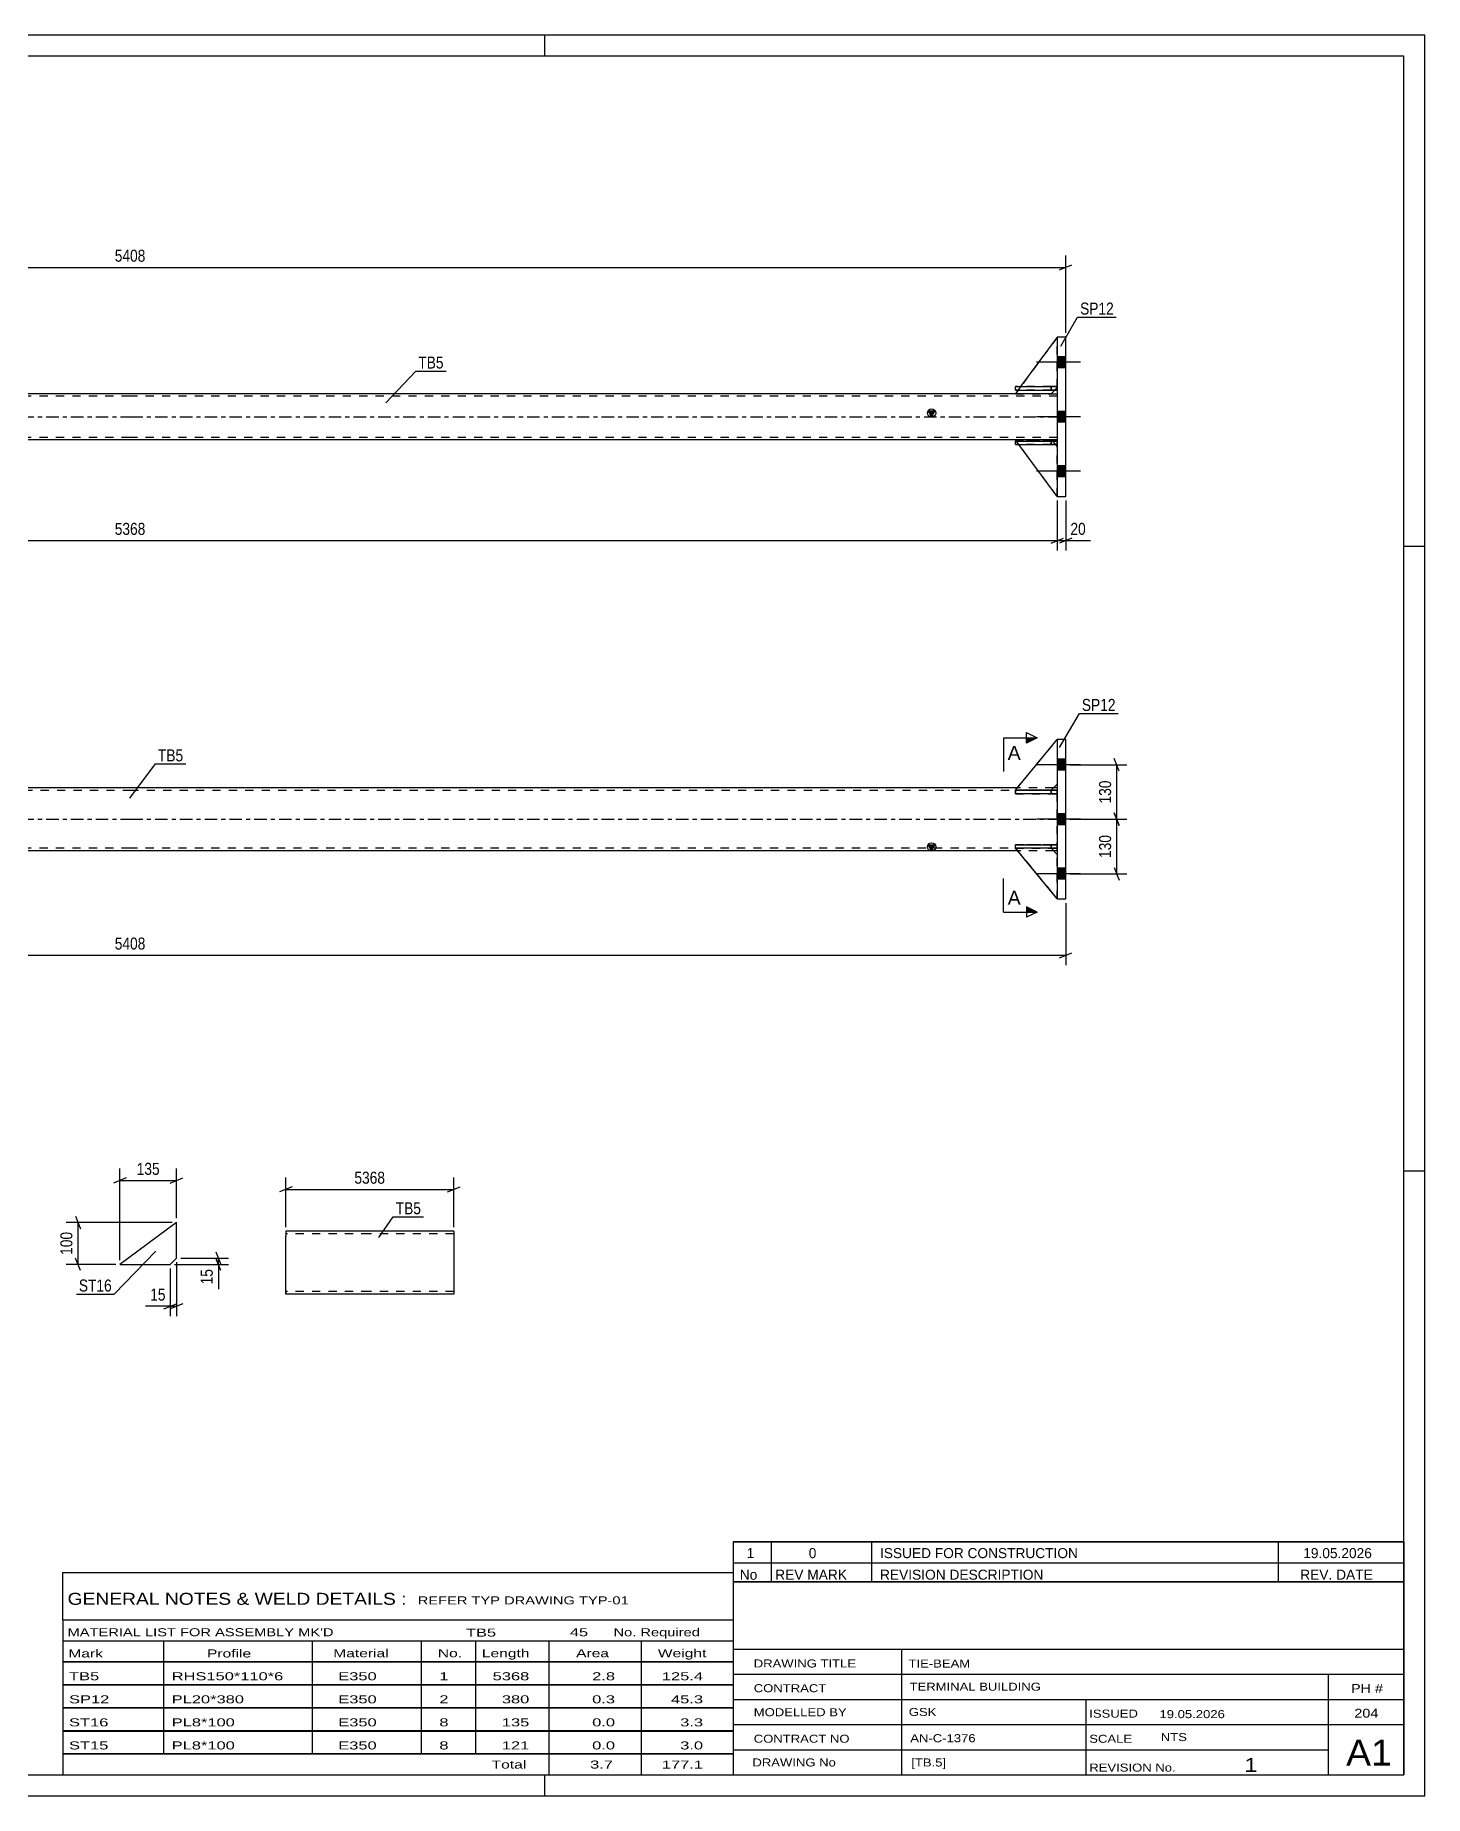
# Model space of a CAD drawing. Header units: millimetres. Extents: x 0 to 594, y 0 to 420.
# Drawn here: x 262.4 to 594, y 0 to 420 of the extents above; entities that cross this region are included whole.
import ezdxf

# ---------------------------------------------------------------- set-up
doc = ezdxf.new("R2010")
doc.units = ezdxf.units.MM
doc.linetypes.add('DXK_LINE_DOT2', pattern=[3.9198, 1.9599, -1.9599])
doc.linetypes.add('DXK_LINE_DOT3', pattern=[5.9187, 2.979, -0.9799, 0.9799, -0.9799])
doc.styles.add('Arial', font='ARIAL.TTF', dxfattribs={"height": 0.2})
doc.styles.add('Arial Narrow', font='ARIALN.TTF', dxfattribs={"height": 0.2})

# ---------------------------------------------------------------- blocks, each defined once
blk = doc.blocks.new('Unknown-490075096-3460')
at = {"color": 7, "linetype": 'Continuous'}
for p, q in [((429, 60.55), (589, 60.55)), ((589, 60.55), (429, 60.55)), ((429, 60.55), (429, 55.55)), ((438, 60.55), (438, 55.55)), ((462, 60.55), (462, 55.55)), ((559, 60.55), (559, 55.55)), ((589, 60.55), (589, 55.55)), ((429, 55.55), (589, 55.55)), ((429, 55.55), (429, 51.05)), ((429, 55.55), (589, 55.55)), ((438, 55.55), (438, 51.05)), ((462, 55.55), (462, 51.05)), ((559, 55.55), (559, 51.05)), ((589, 55.55), (589, 51.05)), ((589, 51.05), (429, 51.05))]:
    blk.add_line(p, q, dxfattribs=at)
at = {"color": 7, "linetype": 'Continuous', "style": 'Arial Narrow'}
for s, height, width, p in [('1', 2.39, 1.196471, (432.16, 56.7)), ('0', 2.39, 1.196471, (447, 56.7)), ('ISSUED FOR CONSTRUCTION', 2.3861, 1.196471, (464, 56.7)), ('19.05.2026', 2.386, 1.196471, (565, 56.7)), ('No', 2.386, 1.2, (430.54, 51.55)), ('REV MARK', 2.386, 1.2, (439, 51.55)), ('REVISION DESCRIPTION', 2.3861, 1.2, (464, 51.55)), ('REV. DATE', 2.386, 1.2, (564.28, 51.55))]:
    blk.add_text(s, height=height, dxfattribs=dict(at, width=width)).set_placement(p)
blk = doc.blocks.new('Unknown-490075096-1163')
at = {"color": 5, "linetype": 'Continuous'}
for p, q in [((594, 420), (0, 420)), ((384, 415), (384, 420)), ((594, 0), (594, 420)), ((589, 415), (5, 415)), ((589, 5), (589, 415)), ((594, 298), (589, 298)), ((594, 149), (589, 149)), ((5, 5), (589, 5)), ((384, 0), (384, 5)), ((0, 0), (594, 0))]:
    blk.add_line(p, q, dxfattribs=at)
blk = doc.blocks.new('Unknown-490075096-3459')
at = {"color": 7, "linetype": 'Continuous'}
for p, q in [((429, 51.05), (429, 5)), ((429, 51.05), (589, 51.05)), ((589, 51), (589, 5)), ((429, 35), (589, 35)), ((469.14, 35), (469.14, 5)), ((429, 29), (589, 29)), ((571, 5.05), (571, 29.05)), ((429, 23), (589, 23)), ((513.14, 23), (513.14, 5)), ((429, 17), (589, 17)), ((429, 11), (571, 11)), ((429, 5), (589, 5))]:
    blk.add_line(p, q, dxfattribs=at)
at = {"color": 7, "style": 'Arial Narrow'}
for s, height, width, p in [('DRAWING TITLE', 1.9089, 1.425378, (433.88, 30.61)), ('TIE-BEAM', 1.909, 1.425378, (470.81, 30.59)), ('CONTRACT', 1.909, 1.425378, (433.88, 24.71)), ('TERMINAL BUILDING', 1.9089, 1.425378, (471.06, 25.07)), ('MODELLED BY', 1.9089, 1.425378, (433.88, 18.98)), ('GSK', 1.909, 1.425378, (470.88, 19.04)), ('ISSUED', 1.909, 1.425378, (513.94, 18.64)), ('19.05.2026', 1.909, 1.425378, (530.69, 18.52)), ('CONTRACT NO', 1.9089, 1.425378, (433.88, 12.66)), ('AN-C-1376', 1.909, 1.425378, (471.23, 12.78)), ('SCALE', 1.909, 1.425378, (513.94, 12.65)), ('A1', 6.204, 1.25, (575.24, 7.2)), ('DRAWING No', 1.909, 1.425378, (433.56, 7)), ('[TB.5]', 1.909, 1.425378, (471.46, 6.99)), ('1', 3.34, 1.5, (550.91, 5.68)), ('REVISION No.', 1.9089, 1.425378, (513.94, 5.77))]:
    blk.add_text(s, height=height, dxfattribs=dict(at, width=width)).set_placement(p)
at = {"color": 7, "linetype": 'Continuous', "style": 'Arial Narrow'}
for s, height, width, p in [('PH #', 2.1, 1.42538, (576.4, 24.55)), ('204', 2.1, 1.42538, (577.19, 18.65)), ('NTS', 1.909, 1.425378, (531, 13.05))]:
    blk.add_text(s, height=height, dxfattribs=dict(at, width=width)).set_placement(p)
blk = doc.blocks.new('Unknown-490075096-3461')
at = {"color": 7, "linetype": 'Continuous'}
for p, q in [((269, 53.25), (429, 53.25)), ((269, 42), (269, 53.25)), ((429, 53.25), (429, 42)), ((269, 42), (429, 42)), ((269, 42), (269, 37)), ((429, 42), (429, 37)), ((269, 37), (429, 37)), ((269, 37), (269, 32)), ((293, 37), (293, 32)), ((328.5, 37), (328.5, 32)), ((354.5, 37), (354.5, 32)), ((367.5, 37), (367.5, 32)), ((385, 37), (385, 32)), ((407, 37), (407, 32)), ((429, 37), (429, 32)), ((269, 32), (429, 32)), ((269, 31.95), (269, 26.55)), ((269, 31.95), (429, 31.95)), ((293, 32), (293, 26.5)), ((328.5, 32), (328.5, 26.5)), ((354.5, 32), (354.5, 26.5)), ((367.5, 32), (367.5, 26.5)), ((385, 32), (385, 26.5)), ((407, 32), (407, 26.5)), ((429, 31.95), (429, 26.55)), ((269, 26.55), (429, 26.55)), ((269, 26.45), (269, 21.05)), ((269, 26.45), (429, 26.45)), ((293, 26.5), (293, 21)), ((328.5, 26.5), (328.5, 21)), ((354.5, 26.5), (354.5, 21)), ((367.5, 26.5), (367.5, 21)), ((385, 26.5), (385, 21)), ((407, 26.5), (407, 21)), ((429, 26.45), (429, 21.05)), ((269, 21.05), (429, 21.05)), ((293, 21), (293, 15.5)), ((328.5, 21), (328.5, 15.5)), ((354.5, 21), (354.5, 15.5)), ((367.5, 21), (367.5, 15.5)), ((385, 21), (385, 15.5)), ((407, 21), (407, 15.5)), ((269, 20.95), (269, 15.55)), ((269, 20.95), (429, 20.95)), ((429, 20.95), (429, 15.55)), ((269, 15.55), (429, 15.55)), ((269, 15.45), (269, 10.05)), ((269, 15.45), (429, 15.45)), ((293, 15.5), (293, 10)), ((328.5, 15.5), (328.5, 10)), ((354.5, 15.5), (354.5, 10)), ((367.5, 15.5), (367.5, 10)), ((385, 15.5), (385, 10)), ((407, 15.5), (407, 10)), ((429, 15.45), (429, 10.05)), ((269, 10.05), (429, 10.05)), ((269, 10), (429, 10)), ((269, 10), (269, 5)), ((385, 10), (385, 5)), ((407, 10), (407, 5)), ((429, 10), (429, 5)), ((269, 5), (429, 5))]:
    blk.add_line(p, q, dxfattribs=at)
at = {"color": 7, "style": 'Arial Narrow'}
for s, height, width, p in [('GENERAL NOTES & WELD DETAILS :', 2.8633, 1.4, (270.15, 45.56)), ('REFER TYP DRAWING TYP-01', 1.9089, 1.6, (353.7, 45.66)), ("MATERIAL LIST FOR ASSEMBLY MK'D", 1.9089, 1.6, (270.15, 38.06)), ('TB5', 1.909, 1.794707, (365.2, 37.97)), ('45', 1.909, 1.794707, (389.99, 38.06)), ('No. Required', 1.9089, 1.6, (400.41, 38.06)), ('Mark', 1.909, 1.7, (270.34, 33)), ('Profile', 1.909, 1.7, (303.41, 33)), ('Material', 1.909, 1.7, (333.54, 33.06)), ('No.', 1.909, 1.7, (358.5, 33.06)), ('Length', 1.909, 1.7, (369, 33.06)), ('Area', 1.909, 1.7, (391.5, 33.06)), ('Weight', 1.909, 1.7, (411, 33.06))]:
    blk.add_text(s, height=height, dxfattribs=dict(at, width=width)).set_placement(p)
at = {"color": 7, "linetype": 'Continuous', "style": 'Arial Narrow'}
for s, height, width, p in [('TB5', 1.909, 1.794707, (270.5, 27.56)), ('RHS150*110*6', 1.9089, 1.794707, (295, 27.56)), ('E350', 1.909, 1.794707, (334.74, 27.56)), ('1', 1.91, 1.794707, (358.86, 27.56)), ('5368', 1.909, 1.794707, (371.58, 27.56)), ('2.8', 1.909, 1.794707, (395.32, 27.56)), ('125.4', 1.909, 1.794707, (411.96, 27.56)), ('SP12', 1.909, 1.794707, (270.5, 22.06)), ('PL20*380', 1.909, 1.794707, (295, 22.06)), ('E350', 1.909, 1.794707, (334.74, 22.06)), ('2', 1.91, 1.794707, (358.86, 22.06)), ('380', 1.909, 1.794707, (373.77, 22.06)), ('0.3', 1.909, 1.794707, (395.32, 22.06)), ('45.3', 1.909, 1.794707, (414.14, 22.06)), ('ST16', 1.909, 1.794707, (270.5, 16.56)), ('PL8*100', 1.909, 1.794707, (295, 16.56)), ('E350', 1.909, 1.794707, (334.74, 16.56)), ('8', 1.91, 1.794707, (358.86, 16.56)), ('135', 1.909, 1.794707, (373.77, 16.56)), ('0.0', 1.909, 1.794707, (395.32, 16.56)), ('3.3', 1.909, 1.794707, (416.33, 16.56)), ('ST15', 1.909, 1.794707, (270.5, 11.06)), ('PL8*100', 1.909, 1.794707, (295, 11.06)), ('E350', 1.909, 1.794707, (334.74, 11.06)), ('8', 1.91, 1.794707, (358.86, 11.06)), ('121', 1.909, 1.794707, (373.77, 11.06)), ('0.0', 1.909, 1.794707, (395.32, 11.06)), ('3.0', 1.909, 1.794707, (416.33, 11.06)), ('Total', 1.909, 1.7, (371.33, 6.5)), ('3.7', 1.909, 1.794707, (394.83, 6.5)), ('177.1', 1.909, 1.794707, (411.96, 6.5))]:
    blk.add_text(s, height=height, dxfattribs=dict(at, width=width)).set_placement(p)
blk = doc.blocks.new('Part-490075096-1802 - 1795')
at = {"color": 7, "linetype": 'DXK_LINE_DOT2'}
for p, q in [((506.31, 239.86), (496.31, 239.86)), ((496.31, 239.86), (506.31, 239.86)), ((496.31, 239.86), (496.31, 239.06)), ((504.81, 239.86), (504.81, 239.06)), ((506.31, 239.06), (506.31, 239.86)), ((504.81, 239.06), (496.31, 239.06)), ((496.31, 239.06), (506.31, 239.06)), ((504.81, 239.06), (506.31, 239.06))]:
    blk.add_line(p, q, dxfattribs=at)
blk = doc.blocks.new('Part-490075096-1850 - 1795')
at = {"linetype": 'Continuous'}
blk.add_hatch(color=2, dxfattribs=at).paths.add_polyline_path([(476.31, 225.46), (475.51, 226.86), (477.11, 226.86)])
at = {"color": 2, "linetype": 'Continuous'}
for p, q in [((64.72, 240.46), (63.81, 240.46)), ((285.01, 240.46), (73.32, 240.46)), ((496.8, 240.46), (285.11, 240.46)), ((506.31, 240.46), (505.4, 240.46)), ((476.31, 225.46), (475.51, 226.86)), ((475.51, 226.86), (477.11, 226.86)), ((477.11, 226.86), (476.31, 225.46)), ((64.71, 225.46), (63.81, 225.46)), ((285.01, 225.46), (73.31, 225.46)), ((496.82, 225.46), (285.11, 225.46)), ((506.31, 225.46), (505.42, 225.46))]:
    blk.add_line(p, q, dxfattribs=at)
at = {"color": 7, "linetype": 'DXK_LINE_DOT2'}
for p, q in [((63.81, 225.46), (63.81, 240.46)), ((63.81, 239.86), (285.01, 239.86)), ((73.32, 240.46), (64.72, 240.46)), ((285.11, 239.86), (506.31, 239.86)), ((505.4, 240.46), (496.8, 240.46)), ((506.31, 225.46), (506.31, 240.46)), ((285.01, 226.06), (63.81, 226.06)), ((73.31, 225.46), (64.71, 225.46)), ((506.31, 226.06), (285.11, 226.06)), ((505.42, 225.46), (496.82, 225.46))]:
    blk.add_line(p, q, dxfattribs=at)
at = {"color": 7, "linetype": 'DXK_LINE_DOT3'}
for p, q in [((63.81, 232.96), (285.01, 232.96)), ((285.11, 232.96), (506.31, 232.96))]:
    blk.add_line(p, q, dxfattribs=at)
at = {"color": 2, "linetype": 'Continuous'}
blk.add_circle((476.31, 226.36), 1, dxfattribs=at)
blk = doc.blocks.new('Part-490075096-1813 - 1795')
at = {"color": 2, "linetype": 'Continuous'}
for p, q in [((496.31, 226.06), (496.31, 226.86)), ((496.31, 226.86), (506.31, 226.86)), ((506.31, 226.06), (506.31, 226.86)), ((506.31, 226.86), (506.31, 226.86)), ((496.31, 226.06), (496.32, 226.06)), ((506.31, 226.06), (497.14, 226.06)), ((506.31, 226.06), (506.31, 226.06))]:
    blk.add_line(p, q, dxfattribs=at)
at = {"color": 7, "linetype": 'DXK_LINE_DOT2'}
for p, q in [((504.81, 226.86), (496.31, 226.86)), ((504.81, 226.06), (504.81, 226.86)), ((504.81, 226.86), (506.31, 226.86)), ((506.31, 226.06), (506.31, 226.86)), ((496.31, 226.06), (504.81, 226.06)), ((497.14, 226.06), (496.32, 226.06)), ((504.81, 226.06), (506.31, 226.06))]:
    blk.add_line(p, q, dxfattribs=at)
blk = doc.blocks.new('Part-490075096-1801 - 1795')
at = {"color": 2, "linetype": 'Continuous'}
for p, q in [((508.31, 251.96), (506.31, 251.96)), ((506.31, 251.96), (506.31, 213.96)), ((508.31, 213.96), (508.31, 251.96)), ((506.31, 213.96), (508.31, 213.96))]:
    blk.add_line(p, q, dxfattribs=at)
blk = doc.blocks.new('Bolt-490075096-1814 - 1795')
at = {"linetype": 'Continuous'}
for points in [[(506.31, 247.26), (506.31, 244.66), (508.31, 244.66), (508.31, 247.26)], [(506.31, 247.26), (506.31, 244.66), (508.31, 244.66), (508.31, 247.26)], [(506.31, 247.26), (506.31, 244.66), (508.31, 244.66), (508.31, 247.26)], [(506.31, 234.26), (506.31, 231.66), (508.31, 231.66), (508.31, 234.26)], [(506.31, 234.26), (506.31, 231.66), (508.31, 231.66), (508.31, 234.26)], [(506.31, 221.26), (506.31, 218.66), (508.31, 218.66), (508.31, 221.26)], [(506.31, 221.26), (506.31, 218.66), (508.31, 218.66), (508.31, 221.26)], [(506.31, 221.26), (506.31, 218.66), (508.31, 218.66), (508.31, 221.26)]]:
    blk.add_hatch(color=1, dxfattribs=at).paths.add_polyline_path(points)
at = {"color": 1, "linetype": 'Continuous'}
for p, q in [((511.81, 245.96), (501.31, 245.96)), ((511.81, 245.96), (501.31, 245.96)), ((511.81, 245.96), (501.31, 245.96)), ((508.31, 247.26), (506.31, 247.26)), ((508.31, 247.26), (506.31, 247.26)), ((508.31, 247.26), (506.31, 247.26)), ((508.31, 244.66), (506.31, 244.66)), ((508.31, 244.66), (506.31, 244.66)), ((508.31, 244.66), (506.31, 244.66)), ((511.81, 232.96), (501.31, 232.96)), ((511.81, 232.96), (501.31, 232.96)), ((508.31, 234.26), (506.31, 234.26)), ((508.31, 234.26), (506.31, 234.26)), ((508.31, 231.66), (506.31, 231.66)), ((508.31, 231.66), (506.31, 231.66)), ((511.81, 219.96), (501.31, 219.96)), ((511.81, 219.96), (501.31, 219.96)), ((511.81, 219.96), (501.31, 219.96)), ((508.31, 221.26), (506.31, 221.26)), ((508.31, 221.26), (506.31, 221.26)), ((508.31, 221.26), (506.31, 221.26)), ((508.31, 218.66), (506.31, 218.66)), ((508.31, 218.66), (506.31, 218.66)), ((508.31, 218.66), (506.31, 218.66))]:
    blk.add_line(p, q, dxfattribs=at)
blk = doc.blocks.new('Part-490075096-1818 - 1795')
at = {"color": 7, "linetype": 'DXK_LINE_DOT2'}
for p, q in [((496.31, 239.87), (506.31, 251.96)), ((496.31, 239.87), (506.31, 251.96)), ((506.31, 251.96), (506.31, 241.37)), ((496.31, 239.87), (496.31, 239.87)), ((504.81, 239.87), (496.31, 239.87)), ((504.81, 239.87), (496.31, 239.87)), ((506.31, 241.37), (504.81, 239.87)), ((506.31, 241.37), (504.81, 239.87)), ((504.81, 239.87), (504.81, 239.87))]:
    blk.add_line(p, q, dxfattribs=at)
blk = doc.blocks.new('Part-490075096-1821 - 1795')
at = {"color": 2, "linetype": 'Continuous'}
for p, q in [((496.31, 226.07), (496.31, 226.07)), ((497.14, 226.07), (496.31, 226.07)), ((506.31, 213.96), (496.31, 226.07)), ((506.31, 224.57), (504.82, 226.06)), ((506.31, 213.96), (506.31, 213.96))]:
    blk.add_line(p, q, dxfattribs=at)
at = {"color": 7, "linetype": 'DXK_LINE_DOT2'}
for p, q in [((504.81, 226.07), (496.31, 226.07)), ((506.31, 213.96), (496.31, 226.07)), ((504.81, 226.07), (497.14, 226.07)), ((504.82, 226.06), (504.81, 226.07)), ((504.81, 226.07), (504.81, 226.07)), ((506.31, 224.57), (504.81, 226.07)), ((506.31, 213.96), (506.31, 224.57)), ((506.31, 213.96), (506.31, 213.96))]:
    blk.add_line(p, q, dxfattribs=at)
blk = doc.blocks.new('Part-490075096-1824 - 1795')
at = {"color": 7, "linetype": 'DXK_LINE_DOT2'}
for p, q in [((496.31, 226.07), (496.31, 226.07)), ((504.81, 226.07), (496.31, 226.07)), ((496.31, 226.07), (506.31, 213.96)), ((504.81, 226.07), (496.31, 226.07)), ((506.31, 213.96), (496.31, 226.07)), ((506.31, 224.57), (504.81, 226.07)), ((504.81, 226.07), (504.81, 226.07)), ((506.31, 224.57), (504.81, 226.07)), ((506.31, 213.96), (506.31, 224.57))]:
    blk.add_line(p, q, dxfattribs=at)
blk = doc.blocks.new('Part-490075096-1827 - 1795')
at = {"color": 7, "linetype": 'DXK_LINE_DOT2'}
for p, q in [((506.31, 226.86), (496.31, 226.86)), ((496.31, 226.86), (506.31, 226.86)), ((496.31, 226.06), (496.31, 226.86)), ((504.81, 226.86), (504.81, 226.06)), ((506.31, 226.06), (506.31, 226.86)), ((504.81, 226.06), (496.31, 226.06)), ((496.31, 226.06), (506.31, 226.06)), ((504.81, 226.06), (506.31, 226.06))]:
    blk.add_line(p, q, dxfattribs=at)
blk = doc.blocks.new('Part-490075096-1857 - 1795')
at = {"color": 2, "linetype": 'Continuous'}
for p, q in [((496.31, 239.87), (506.31, 251.96)), ((496.31, 239.87), (496.31, 239.87)), ((504.81, 239.87), (496.31, 239.87)), ((504.81, 239.87), (506.31, 241.37)), ((504.81, 239.87), (504.81, 239.87))]:
    blk.add_line(p, q, dxfattribs=at)
at = {"color": 7, "linetype": 'DXK_LINE_DOT2'}
for p, q in [((496.31, 239.87), (506.31, 251.96)), ((506.31, 251.96), (506.31, 241.37)), ((504.81, 239.87), (496.31, 239.87)), ((506.31, 241.37), (504.81, 239.87))]:
    blk.add_line(p, q, dxfattribs=at)
blk = doc.blocks.new('Part-490075096-1860 - 1795')
at = {"color": 2, "linetype": 'Continuous'}
for p, q in [((496.31, 239.06), (496.31, 239.86)), ((496.31, 239.86), (506.31, 239.86)), ((506.31, 239.06), (506.31, 239.86)), ((506.31, 239.86), (506.31, 239.86)), ((506.31, 239.06), (496.31, 239.06)), ((506.31, 239.06), (506.31, 239.06))]:
    blk.add_line(p, q, dxfattribs=at)
at = {"color": 7, "linetype": 'DXK_LINE_DOT2'}
for p, q in [((504.81, 239.86), (496.31, 239.86)), ((504.81, 239.06), (504.81, 239.86)), ((504.81, 239.86), (506.31, 239.86)), ((506.31, 239.06), (506.31, 239.86)), ((496.31, 239.06), (504.81, 239.06)), ((504.81, 239.06), (506.31, 239.06))]:
    blk.add_line(p, q, dxfattribs=at)
blk = doc.blocks.new('Part-490075096-2233 - 2227')
at = {"color": 2, "linetype": 'Continuous'}
for p, q in [((322.2, 134.67), (322.2, 133.47)), ((342.2, 134.67), (322.2, 134.67)), ((362.3, 134.67), (342.3, 134.67)), ((362.3, 134.58), (362.3, 134.67)), ((362.3, 134.58), (362.3, 133.47)), ((322.2, 120.41), (322.2, 133.47)), ((362.3, 133.47), (362.3, 119.67)), ((322.2, 119.76), (322.2, 120.41)), ((322.2, 119.67), (322.2, 119.76)), ((342.2, 119.67), (322.2, 119.67)), ((362.3, 119.67), (342.3, 119.67))]:
    blk.add_line(p, q, dxfattribs=at)
at = {"color": 7, "linetype": 'DXK_LINE_DOT2'}
for p, q in [((342.2, 134.07), (322.2, 134.07)), ((362.3, 134.07), (342.3, 134.07)), ((362.3, 134.32), (362.3, 133.47)), ((322.2, 120.41), (322.2, 120.02)), ((322.2, 120.27), (322.2, 120.32)), ((342.2, 120.27), (322.2, 120.27)), ((322.2, 119.67), (322.2, 119.67)), ((362.3, 120.27), (342.3, 120.27)), ((362.3, 120.32), (362.3, 120.41)), ((362.3, 120.27), (362.3, 120.32)), ((362.3, 120.27), (362.3, 120.32))]:
    blk.add_line(p, q, dxfattribs=at)
blk = doc.blocks.new('Part-490075096-1737 - 1731')
at = {"color": 2, "linetype": 'Continuous'}
for p, q in [((296.14, 136.78), (282.64, 126.78)), ((296.14, 128.28), (296.14, 136.78)), ((282.64, 126.78), (294.64, 126.78)), ((294.64, 126.78), (296.14, 128.28))]:
    blk.add_line(p, q, dxfattribs=at)
blk = doc.blocks.new('Part-490075096-1985 - 1982')
at = {"color": 2, "linetype": 'Continuous'}
for p, q in [((496.31, 323.47), (496.31, 323.47)), ((504.81, 323.47), (496.31, 323.47)), ((496.55, 323.16), (496.31, 323.47)), ((504.81, 323.47), (504.81, 323.47)), ((505.13, 323.16), (504.81, 323.47)), ((506.31, 309.97), (497.14, 322.36)), ((506.31, 321.97), (505.93, 322.36))]:
    blk.add_line(p, q, dxfattribs=at)
at = {"color": 7, "linetype": 'DXK_LINE_DOT2'}
for p, q in [((496.31, 323.47), (504.81, 323.47)), ((504.81, 323.47), (506.31, 321.97)), ((497.14, 322.36), (496.55, 323.16)), ((505.93, 322.36), (505.13, 323.16)), ((506.31, 321.97), (506.31, 321.97)), ((506.31, 309.97), (506.31, 321.97)), ((506.31, 309.97), (506.31, 309.97))]:
    blk.add_line(p, q, dxfattribs=at)
blk = doc.blocks.new('Bolt-490075096-1994 - 1982')
at = {"linetype": 'Continuous'}
for points in [[(506.31, 343.27), (506.31, 340.67), (508.31, 340.67), (508.31, 343.27)], [(506.31, 343.27), (506.31, 340.67), (508.31, 340.67), (508.31, 343.27)], [(506.31, 343.27), (506.31, 340.67), (508.31, 340.67), (508.31, 343.27)], [(506.31, 330.27), (506.31, 327.67), (508.31, 327.67), (508.31, 330.27)], [(506.31, 330.27), (506.31, 327.67), (508.31, 327.67), (508.31, 330.27)], [(506.31, 317.27), (506.31, 314.67), (508.31, 314.67), (508.31, 317.27)], [(506.31, 317.27), (506.31, 314.67), (508.31, 314.67), (508.31, 317.27)], [(506.31, 317.27), (506.31, 314.67), (508.31, 314.67), (508.31, 317.27)]]:
    blk.add_hatch(color=1, dxfattribs=at).paths.add_polyline_path(points)
at = {"color": 1, "linetype": 'Continuous'}
for p, q in [((511.81, 341.97), (501.31, 341.97)), ((511.81, 341.97), (501.31, 341.97)), ((511.81, 341.97), (501.31, 341.97)), ((508.31, 343.27), (506.31, 343.27)), ((508.31, 343.27), (506.31, 343.27)), ((508.31, 343.27), (506.31, 343.27)), ((508.31, 340.67), (506.31, 340.67)), ((508.31, 340.67), (506.31, 340.67)), ((508.31, 340.67), (506.31, 340.67)), ((511.81, 328.97), (501.31, 328.97)), ((511.81, 328.97), (501.31, 328.97)), ((508.31, 330.27), (506.31, 330.27)), ((508.31, 330.27), (506.31, 330.27)), ((508.31, 327.67), (506.31, 327.67)), ((508.31, 327.67), (506.31, 327.67)), ((511.81, 315.97), (501.31, 315.97)), ((511.81, 315.97), (501.31, 315.97)), ((511.81, 315.97), (501.31, 315.97)), ((508.31, 317.27), (506.31, 317.27)), ((508.31, 317.27), (506.31, 317.27)), ((508.31, 317.27), (506.31, 317.27)), ((508.31, 314.67), (506.31, 314.67)), ((508.31, 314.67), (506.31, 314.67)), ((508.31, 314.67), (506.31, 314.67))]:
    blk.add_line(p, q, dxfattribs=at)
blk = doc.blocks.new('Part-490075096-1986 - 1982')
at = {"color": 2, "linetype": 'Continuous'}
for p, q in [((496.31, 322.36), (496.31, 323.16)), ((496.31, 323.16), (506.31, 323.16)), ((496.31, 322.36), (506.31, 322.36)), ((506.31, 323.16), (506.31, 323.16)), ((506.31, 322.36), (506.31, 323.16))]:
    blk.add_line(p, q, dxfattribs=at)
at = {"color": 7, "linetype": 'DXK_LINE_DOT2'}
for p, q in [((504.81, 323.16), (496.31, 323.16)), ((504.81, 322.36), (496.31, 322.36)), ((506.31, 323.16), (504.81, 323.16)), ((504.81, 323.16), (504.81, 322.36)), ((504.81, 322.36), (506.31, 322.36)), ((506.31, 322.36), (506.31, 322.36))]:
    blk.add_line(p, q, dxfattribs=at)
blk = doc.blocks.new('Part-490075096-1995 - 1982')
at = {"color": 7, "linetype": 'DXK_LINE_DOT2'}
for p, q in [((506.31, 309.97), (496.31, 323.47)), ((496.31, 323.47), (504.81, 323.47)), ((504.81, 323.47), (496.31, 323.47)), ((504.81, 323.47), (506.31, 321.97)), ((504.81, 323.47), (504.81, 323.47)), ((504.81, 323.47), (506.31, 321.97)), ((506.31, 321.97), (506.31, 321.97)), ((506.31, 309.97), (506.31, 321.97))]:
    blk.add_line(p, q, dxfattribs=at)
blk = doc.blocks.new('Part-490075096-2002 - 1982')
at = {"color": 2, "linetype": 'Continuous'}
for p, q in [((506.31, 347.97), (497.56, 336.16)), ((496.97, 335.36), (496.31, 334.47)), ((504.81, 334.47), (496.31, 334.47)), ((505.7, 335.36), (504.81, 334.47))]:
    blk.add_line(p, q, dxfattribs=at)
at = {"color": 7, "linetype": 'DXK_LINE_DOT2'}
for p, q in [((506.31, 347.97), (506.31, 335.97)), ((497.56, 336.16), (496.97, 335.36)), ((506.31, 335.97), (505.7, 335.36))]:
    blk.add_line(p, q, dxfattribs=at)
blk = doc.blocks.new('Part-490075096-2007 - 1982')
at = {"color": 2, "linetype": 'Continuous'}
for p, q in [((508.31, 347.97), (506.31, 347.97)), ((506.31, 347.97), (506.31, 309.97)), ((508.31, 309.97), (508.31, 347.97)), ((506.31, 309.97), (508.31, 309.97))]:
    blk.add_line(p, q, dxfattribs=at)
blk = doc.blocks.new('Part-490075096-2012 - 1982')
at = {"linetype": 'Continuous'}
blk.add_hatch(color=2, dxfattribs=at).paths.add_polyline_path([(476.31, 328.97), (475.51, 330.37), (477.11, 330.37)])
at = {"color": 2, "linetype": 'Continuous'}
for p, q in [((65.31, 334.47), (63.81, 334.47)), ((285.01, 334.47), (73.81, 334.47)), ((496.31, 334.47), (285.11, 334.47)), ((504.81, 334.47), (506.31, 334.47)), ((476.31, 328.97), (475.51, 330.37)), ((475.51, 330.37), (477.11, 330.37)), ((477.11, 330.37), (476.31, 328.97)), ((65.31, 323.47), (63.81, 323.47)), ((285.01, 323.47), (73.81, 323.47)), ((496.31, 323.47), (285.11, 323.47)), ((506.31, 323.47), (504.81, 323.47))]:
    blk.add_line(p, q, dxfattribs=at)
at = {"color": 7, "linetype": 'DXK_LINE_DOT2'}
for p, q in [((63.81, 323.47), (63.81, 334.47)), ((285.01, 333.87), (63.81, 333.87)), ((73.81, 334.47), (65.31, 334.47)), ((506.31, 333.87), (285.11, 333.87)), ((504.81, 334.47), (496.31, 334.47)), ((506.31, 334.47), (506.31, 323.47)), ((285.01, 324.07), (63.81, 324.07)), ((73.81, 323.47), (65.31, 323.47)), ((506.31, 324.07), (285.11, 324.07)), ((504.81, 323.47), (496.31, 323.47))]:
    blk.add_line(p, q, dxfattribs=at)
at = {"color": 7, "linetype": 'DXK_LINE_DOT3'}
for p, q in [((63.81, 328.97), (285.01, 328.97)), ((285.11, 328.97), (506.31, 328.97))]:
    blk.add_line(p, q, dxfattribs=at)
at = {"color": 2, "linetype": 'Continuous'}
blk.add_circle((476.31, 329.87), 1, dxfattribs=at)
blk = doc.blocks.new('Part-490075096-2019 - 1982')
at = {"color": 7, "linetype": 'DXK_LINE_DOT2'}
for p, q in [((506.31, 347.97), (496.31, 334.47)), ((506.31, 335.97), (506.31, 347.97)), ((496.31, 334.47), (504.81, 334.47)), ((504.81, 334.47), (506.31, 335.97))]:
    blk.add_line(p, q, dxfattribs=at)
blk = doc.blocks.new('Part-490075096-2020 - 1982')
at = {"color": 7, "linetype": 'DXK_LINE_DOT2'}
for p, q in [((496.31, 335.36), (496.31, 336.16)), ((504.81, 336.16), (496.31, 336.16)), ((496.31, 336.16), (506.31, 336.16)), ((504.81, 335.36), (504.81, 336.16)), ((504.81, 336.16), (506.31, 336.16)), ((506.31, 335.36), (506.31, 336.16)), ((504.81, 335.36), (496.31, 335.36)), ((496.31, 335.36), (506.31, 335.36)), ((506.31, 335.36), (504.81, 335.36)), ((506.31, 335.36), (506.31, 335.36))]:
    blk.add_line(p, q, dxfattribs=at)
blk = doc.blocks.new('Part-490075096-2021 - 1982')
at = {"color": 7, "linetype": 'DXK_LINE_DOT2'}
for p, q in [((496.31, 322.36), (496.31, 323.16)), ((504.81, 323.16), (496.31, 323.16)), ((496.31, 323.16), (506.31, 323.16)), ((504.81, 322.36), (496.31, 322.36)), ((496.31, 322.36), (506.31, 322.36)), ((504.81, 322.36), (504.81, 323.16)), ((504.81, 323.16), (506.31, 323.16)), ((506.31, 322.36), (504.81, 322.36)), ((506.31, 322.36), (506.31, 323.16)), ((506.31, 322.36), (506.31, 322.36))]:
    blk.add_line(p, q, dxfattribs=at)
blk = doc.blocks.new('Part-490075096-2022 - 1982')
at = {"color": 2, "linetype": 'Continuous'}
for p, q in [((496.31, 335.36), (496.31, 336.16)), ((496.31, 336.16), (506.31, 336.16)), ((506.31, 336.16), (506.31, 336.16)), ((506.31, 336.16), (506.31, 335.36)), ((496.31, 335.36), (506.31, 335.36))]:
    blk.add_line(p, q, dxfattribs=at)
at = {"color": 7, "linetype": 'DXK_LINE_DOT2'}
for p, q in [((504.81, 336.16), (496.31, 336.16)), ((506.31, 336.16), (504.81, 336.16)), ((504.81, 336.16), (504.81, 335.36)), ((504.81, 335.36), (496.31, 335.36)), ((504.81, 335.36), (506.31, 335.36))]:
    blk.add_line(p, q, dxfattribs=at)
blk = doc.blocks.new('StraightDimension-490075096-1910 - 1795')
at = {"color": 7, "linetype": 'Continuous'}
for p, q in [((509.31, 232.96), (522.89, 232.96)), ((521.09, 231.46), (519.89, 234.46)), ((520.49, 219.96), (520.49, 232.96)), ((509.31, 219.96), (522.89, 219.96)), ((519.89, 221.46), (521.09, 218.46))]:
    blk.add_line(p, q, dxfattribs=at)
at = {"color": 0}
blk.add_wipeout([(519.74, 229.8), (515.54, 229.8), (515.54, 223.12), (519.74, 223.12)], dxfattribs=at)
at = {"color": 3, "style": 'Arial Narrow'}
blk.add_text('130', height=2.863, rotation=90.0002, dxfattribs=at).set_placement((519.14, 223.72))
blk = doc.blocks.new('StraightDimension-490075096-1872 - 1795')
at = {"color": 7, "linetype": 'Continuous'}
for p, q in [((61.81, 212.96), (61.81, 198.13)), ((508.31, 212.96), (508.31, 198.13)), ((63.31, 201.13), (60.31, 199.93)), ((61.81, 200.53), (508.31, 200.53)), ((506.81, 199.93), (509.81, 201.13))]:
    blk.add_line(p, q, dxfattribs=at)
at = {"color": 0}
blk.add_wipeout([(289.32, 201.28), (289.32, 205.48), (280.81, 205.48), (280.81, 201.28)], dxfattribs=at)
at = {"color": 3, "style": 'Arial Narrow'}
blk.add_text('5408', height=2.863, dxfattribs=at).set_placement((281.41, 201.88))
blk = doc.blocks.new('StraightDimension-490075096-1923 - 1795')
at = {"color": 7, "linetype": 'Continuous'}
for p, q in [((509.31, 245.96), (522.89, 245.96)), ((521.09, 244.46), (519.89, 247.46)), ((520.49, 232.96), (520.49, 245.96)), ((509.31, 232.96), (522.89, 232.96)), ((519.89, 234.46), (521.09, 231.46))]:
    blk.add_line(p, q, dxfattribs=at)
at = {"color": 0}
blk.add_wipeout([(519.74, 242.8), (515.54, 242.8), (515.54, 236.12), (519.74, 236.12)], dxfattribs=at)
at = {"color": 3, "style": 'Arial Narrow'}
blk.add_text('130', height=2.863, rotation=90.0002, dxfattribs=at).set_placement((519.14, 236.72))
blk = doc.blocks.new('StraightDimension-490075096-2238 - 2227')
at = {"color": 7, "linetype": 'Continuous'}
for p, q in [((322.2, 135.67), (322.2, 147.52)), ((362.3, 135.67), (362.3, 147.52)), ((323.7, 145.27), (320.7, 144.07)), ((322.2, 144.67), (362.3, 144.67)), ((360.8, 144.07), (363.8, 145.27))]:
    blk.add_line(p, q, dxfattribs=at)
at = {"color": 0}
blk.add_wipeout([(346.5, 145.42), (346.5, 149.62), (337.99, 149.62), (337.99, 145.42)], dxfattribs=at)
at = {"color": 3, "style": 'Arial Narrow'}
blk.add_text('5368', height=2.863, dxfattribs=at).set_placement((338.59, 146.02))
blk = doc.blocks.new('StraightDimension-490075096-1763 - 1731')
at = {"color": 7, "linetype": 'Continuous'}
for p, q in [((295.14, 136.78), (269.79, 136.78)), ((272.04, 138.28), (273.24, 135.28)), ((272.64, 126.78), (272.64, 136.78)), ((281.64, 126.78), (269.79, 126.78)), ((273.24, 125.28), (272.04, 128.28))]:
    blk.add_line(p, q, dxfattribs=at)
at = {"color": 0}
blk.add_wipeout([(271.89, 135.13), (267.69, 135.13), (267.69, 128.44), (271.89, 128.44)], dxfattribs=at)
at = {"color": 3, "style": 'Arial Narrow'}
blk.add_text('100', height=2.863, rotation=90.0002, dxfattribs=at).set_placement((271.29, 129.04))
blk = doc.blocks.new('StraightDimension-490075096-1739 - 1731')
at = {"color": 7, "linetype": 'Continuous'}
for p, q in [((284.14, 147.38), (281.14, 146.18)), ((282.64, 127.78), (282.64, 149.63)), ((294.64, 146.18), (297.64, 147.38)), ((296.14, 137.78), (296.14, 149.63)), ((282.64, 146.78), (296.14, 146.78))]:
    blk.add_line(p, q, dxfattribs=at)
at = {"color": 0}
blk.add_wipeout([(292.73, 147.53), (292.73, 151.73), (286.05, 151.73), (286.05, 147.53)], dxfattribs=at)
at = {"color": 3, "style": 'Arial Narrow'}
blk.add_text('135', height=2.863, dxfattribs=at).set_placement((286.65, 148.13))
blk = doc.blocks.new('StraightDimension-490075096-1772 - 1731')
at = {"color": 7, "linetype": 'Continuous'}
for p, q in [((295.64, 126.78), (308.54, 126.78)), ((297.14, 128.28), (308.54, 128.28)), ((305.54, 129.78), (306.74, 126.78)), ((306.74, 125.28), (305.54, 128.28)), ((306.14, 126.78), (306.14, 128.28))]:
    blk.add_line(p, q, dxfattribs=at)
at = {"color": 0}
blk.add_wipeout([(305.39, 126.26), (301.19, 126.26), (301.19, 121.4), (305.39, 121.4)], dxfattribs=at)
at = {"color": 7, "linetype": 'Continuous'}
blk.add_line((306.14, 126.78), (306.14, 120.88), dxfattribs=at)
blk.add_line((306.14, 126.78), (306.14, 120.88), dxfattribs=at)
at = {"color": 3, "style": 'Arial Narrow'}
blk.add_text('15', height=2.863, rotation=90.0002, dxfattribs=at).set_placement((304.79, 122))
blk = doc.blocks.new('StraightDimension-490075096-1748 - 1731')
at = {"color": 7, "linetype": 'Continuous'}
for p, q in [((296.14, 127.28), (296.14, 114.38)), ((294.64, 125.78), (294.64, 114.38)), ((293.14, 116.18), (296.14, 117.38)), ((297.64, 117.38), (294.64, 116.18)), ((294.64, 116.78), (296.14, 116.78))]:
    blk.add_line(p, q, dxfattribs=at)
at = {"color": 0}
blk.add_wipeout([(294.11, 117.53), (294.11, 121.73), (289.26, 121.73), (289.26, 117.53)], dxfattribs=at)
at = {"color": 7, "linetype": 'Continuous'}
blk.add_line((294.64, 116.78), (288.73, 116.78), dxfattribs=at)
blk.add_line((294.64, 116.78), (288.73, 116.78), dxfattribs=at)
at = {"color": 3, "style": 'Arial Narrow'}
blk.add_text('15', height=2.863, dxfattribs=at).set_placement((289.86, 118.13))
blk = doc.blocks.new('StraightDimension-490075096-2107 - 1982')
at = {"color": 7, "linetype": 'Continuous'}
for p, q in [((61.81, 348.97), (61.81, 367.47)), ((508.31, 348.97), (508.31, 367.47)), ((63.31, 365.22), (60.31, 364.02)), ((61.81, 364.62), (508.31, 364.62)), ((506.81, 364.02), (509.81, 365.22))]:
    blk.add_line(p, q, dxfattribs=at)
at = {"color": 0}
blk.add_wipeout([(289.32, 365.37), (289.32, 369.57), (280.81, 369.57), (280.81, 365.37)], dxfattribs=at)
at = {"color": 3, "style": 'Arial Narrow'}
blk.add_text('5408', height=2.863, dxfattribs=at).set_placement((281.41, 365.97))
blk = doc.blocks.new('StraightDimension-490075096-2079 - 1982')
at = {"color": 7, "linetype": 'Continuous'}
for p, q in [((506.31, 308.97), (506.31, 297.05)), ((508.31, 308.97), (508.31, 297.05)), ((504.81, 298.85), (507.81, 300.05)), ((506.31, 299.45), (508.31, 299.45)), ((509.81, 300.05), (506.81, 298.85))]:
    blk.add_line(p, q, dxfattribs=at)
at = {"color": 0}
blk.add_wipeout([(513.69, 300.2), (513.69, 304.4), (508.84, 304.4), (508.84, 300.2)], dxfattribs=at)
at = {"color": 7, "linetype": 'Continuous'}
blk.add_line((508.31, 299.45), (514.22, 299.45), dxfattribs=at)
blk.add_line((508.31, 299.45), (514.22, 299.45), dxfattribs=at)
at = {"color": 3, "style": 'Arial Narrow'}
blk.add_text('20', height=2.863, dxfattribs=at).set_placement((509.44, 300.8))
blk = doc.blocks.new('StraightDimension-490075096-2057 - 1982')
at = {"color": 7, "linetype": 'Continuous'}
for p, q in [((63.81, 308.97), (63.81, 297.05)), ((506.31, 308.97), (506.31, 297.05)), ((65.31, 300.05), (62.31, 298.85)), ((63.81, 299.45), (506.31, 299.45)), ((504.81, 298.85), (507.81, 300.05))]:
    blk.add_line(p, q, dxfattribs=at)
at = {"color": 0}
blk.add_wipeout([(289.32, 300.2), (289.32, 304.4), (280.81, 304.4), (280.81, 300.2)], dxfattribs=at)
at = {"color": 3, "style": 'Arial Narrow'}
blk.add_text('5368', height=2.863, dxfattribs=at).set_placement((281.41, 300.8))
blk = doc.blocks.new('Mark-490075096-1797 - 1795')
at = {"color": 0}
blk.add_wipeout([(520.21, 258.8), (520.21, 261.8), (512.17, 261.8), (512.17, 258.8)], dxfattribs=at)
blk.add_wipeout([(520.21, 258.8), (520.21, 261.8), (512.17, 261.8), (512.17, 258.8)], dxfattribs=at)
at = {"color": 30, "linetype": 'Continuous'}
for p, q in [((506.86, 250.1), (511.57, 258.2)), ((511.57, 258.2), (520.81, 258.2))]:
    blk.add_line(p, q, dxfattribs=at)
at = {"color": 3, "style": 'Arial Narrow'}
blk.add_text('SP12', height=2.863, dxfattribs=at).set_placement((512.17, 258.8))
blk = doc.blocks.new('Mark-490075096-1846 - 1795')
at = {"color": 0}
blk.add_wipeout([(297.74, 246.77), (297.74, 249.77), (291.71, 249.77), (291.71, 246.77)], dxfattribs=at)
blk.add_wipeout([(297.74, 246.77), (297.74, 249.77), (291.71, 249.77), (291.71, 246.77)], dxfattribs=at)
at = {"color": 30, "linetype": 'Continuous'}
for p, q in [((285.03, 238), (291.11, 246.17)), ((291.11, 246.17), (298.34, 246.17))]:
    blk.add_line(p, q, dxfattribs=at)
at = {"color": 3, "style": 'Arial Narrow'}
blk.add_text('TB5', height=2.863, dxfattribs=at).set_placement((291.71, 246.77))
blk = doc.blocks.new('SectionMark-490075096-1957 - 1795')
at = {"color": 0, "linetype": 'Continuous'}
for points in [[(497.58, 247.12), (497.58, 250.62), (494.47, 250.62), (494.47, 247.12)], [(497.58, 212.57), (497.58, 216.07), (494.47, 216.07), (494.47, 212.57)]]:
    blk.add_wipeout(points, dxfattribs=at)
at = {"linetype": 'Continuous'}
for points in [[(498.97, 251.12), (498.97, 252.37), (501.47, 252.37)], [(498.97, 210.82), (498.97, 212.07), (501.47, 210.82)]]:
    blk.add_hatch(color=6, dxfattribs=at).paths.add_polyline_path(points)
at = {"color": 6, "linetype": 'Continuous'}
for p, q in [((493.47, 252.37), (493.47, 244.37)), ((493.47, 252.37), (501.47, 252.37)), ((498.97, 251.12), (498.97, 253.62)), ((498.97, 253.62), (501.47, 252.37)), ((501.47, 252.37), (498.97, 251.12)), ((493.47, 210.82), (493.47, 218.82)), ((493.47, 210.82), (501.47, 210.82)), ((501.47, 210.82), (498.97, 212.07)), ((498.97, 212.07), (498.97, 209.57)), ((501.47, 210.82), (498.97, 209.57))]:
    blk.add_line(p, q, dxfattribs=at)
at = {"color": 3, "linetype": 'Continuous', "style": 'Arial'}
for p in [(494.47, 247.12), (494.47, 212.57)]:
    blk.add_text('A', height=3.34, dxfattribs=at).set_placement(p)
blk = doc.blocks.new('Mark-490075096-2229 - 2227')
at = {"color": 0}
blk.add_wipeout([(354.48, 138.73), (354.48, 141.73), (348.45, 141.73), (348.45, 138.73)], dxfattribs=at)
blk.add_wipeout([(354.48, 138.73), (354.48, 141.73), (348.45, 141.73), (348.45, 138.73)], dxfattribs=at)
at = {"color": 30, "linetype": 'Continuous'}
for p, q in [((344.43, 133.21), (347.85, 138.13)), ((347.85, 138.13), (355.08, 138.13))]:
    blk.add_line(p, q, dxfattribs=at)
at = {"color": 3, "style": 'Arial Narrow'}
blk.add_text('TB5', height=2.863, dxfattribs=at).set_placement((348.45, 138.73))
blk = doc.blocks.new('Mark-490075096-1733 - 1731')
at = {"color": 0}
blk.add_wipeout([(280.7, 120.3), (280.7, 123.3), (272.84, 123.3), (272.84, 120.3)], dxfattribs=at)
blk.add_wipeout([(280.7, 120.3), (280.7, 123.3), (272.84, 123.3), (272.84, 120.3)], dxfattribs=at)
at = {"color": 30, "linetype": 'Continuous'}
for p in [(291.22, 129.91), (272.24, 119.7)]:
    blk.add_line(p, (281.3, 119.7), dxfattribs=at)
at = {"color": 3, "style": 'Arial Narrow'}
blk.add_text('ST16', height=2.863, dxfattribs=at).set_placement((272.84, 120.3))
blk = doc.blocks.new('Mark-490075096-2003 - 1982')
at = {"color": 0}
blk.add_wipeout([(519.79, 353.35), (519.79, 356.35), (511.75, 356.35), (511.75, 353.35)], dxfattribs=at)
blk.add_wipeout([(519.79, 353.35), (519.79, 356.35), (511.75, 356.35), (511.75, 353.35)], dxfattribs=at)
at = {"color": 30, "linetype": 'Continuous'}
for p, q in [((507.15, 345.82), (511.15, 352.75)), ((511.15, 352.75), (520.39, 352.75))]:
    blk.add_line(p, q, dxfattribs=at)
at = {"color": 3, "style": 'Arial Narrow'}
blk.add_text('SP12', height=2.863, dxfattribs=at).set_placement((511.75, 353.35))
blk = doc.blocks.new('Mark-490075096-2008 - 1982')
at = {"color": 0}
blk.add_wipeout([(359.87, 340.48), (359.87, 343.48), (353.84, 343.48), (353.84, 340.48)], dxfattribs=at)
blk.add_wipeout([(359.87, 340.48), (359.87, 343.48), (353.84, 343.48), (353.84, 340.48)], dxfattribs=at)
at = {"color": 30, "linetype": 'Continuous'}
for p, q in [((346.12, 332.32), (353.24, 339.88)), ((353.24, 339.88), (360.47, 339.88))]:
    blk.add_line(p, q, dxfattribs=at)
at = {"color": 3, "style": 'Arial Narrow'}
blk.add_text('TB5', height=2.863, dxfattribs=at).set_placement((353.84, 340.48))

msp = doc.modelspace()

# ---------------------------------------------------------------- block references
for name in ['Unknown-490075096-1163', 'Part-490075096-2002 - 1982', 'Part-490075096-2019 - 1982', 'Part-490075096-2007 - 1982', 'Bolt-490075096-1994 - 1982', 'Part-490075096-2020 - 1982', 'Part-490075096-2022 - 1982', 'Part-490075096-2012 - 1982', 'Part-490075096-1985 - 1982', 'Part-490075096-1995 - 1982', 'Part-490075096-1986 - 1982', 'Part-490075096-2021 - 1982', 'Part-490075096-1818 - 1795', 'Part-490075096-1857 - 1795', 'Part-490075096-1801 - 1795', 'Bolt-490075096-1814 - 1795', 'Part-490075096-1850 - 1795', 'Part-490075096-1802 - 1795', 'Part-490075096-1860 - 1795', 'Part-490075096-1813 - 1795', 'Part-490075096-1827 - 1795', 'Part-490075096-1821 - 1795', 'Part-490075096-1824 - 1795', 'Part-490075096-1737 - 1731', 'Part-490075096-2233 - 2227', 'Unknown-490075096-3460', 'Unknown-490075096-3461', 'Unknown-490075096-3459']:
    msp.add_blockref(name, (0, 0))

# ---------------------------------------------------------------- next in the draw order: block references
for name in ['StraightDimension-490075096-2107 - 1982', 'Mark-490075096-2008 - 1982', 'StraightDimension-490075096-2079 - 1982', 'Mark-490075096-1797 - 1795', 'Mark-490075096-1846 - 1795', 'StraightDimension-490075096-1910 - 1795', 'StraightDimension-490075096-1872 - 1795', 'StraightDimension-490075096-2238 - 2227', 'StraightDimension-490075096-1763 - 1731']:
    msp.add_blockref(name, (0, 0))

# ---------------------------------------------------------------- next in the draw order: block references
for name in ['Mark-490075096-2003 - 1982', 'StraightDimension-490075096-2057 - 1982', 'SectionMark-490075096-1957 - 1795', 'StraightDimension-490075096-1923 - 1795', 'StraightDimension-490075096-1739 - 1731', 'Mark-490075096-2229 - 2227']:
    msp.add_blockref(name, (0, 0))

# ---------------------------------------------------------------- next in the draw order: block references
msp.add_blockref('StraightDimension-490075096-1772 - 1731', (0, 0))

# ---------------------------------------------------------------- next in the draw order: block references
msp.add_blockref('StraightDimension-490075096-1748 - 1731', (0, 0))

# ---------------------------------------------------------------- next in the draw order: block references
msp.add_blockref('Mark-490075096-1733 - 1731', (0, 0))

doc.saveas('drawing.dxf')
